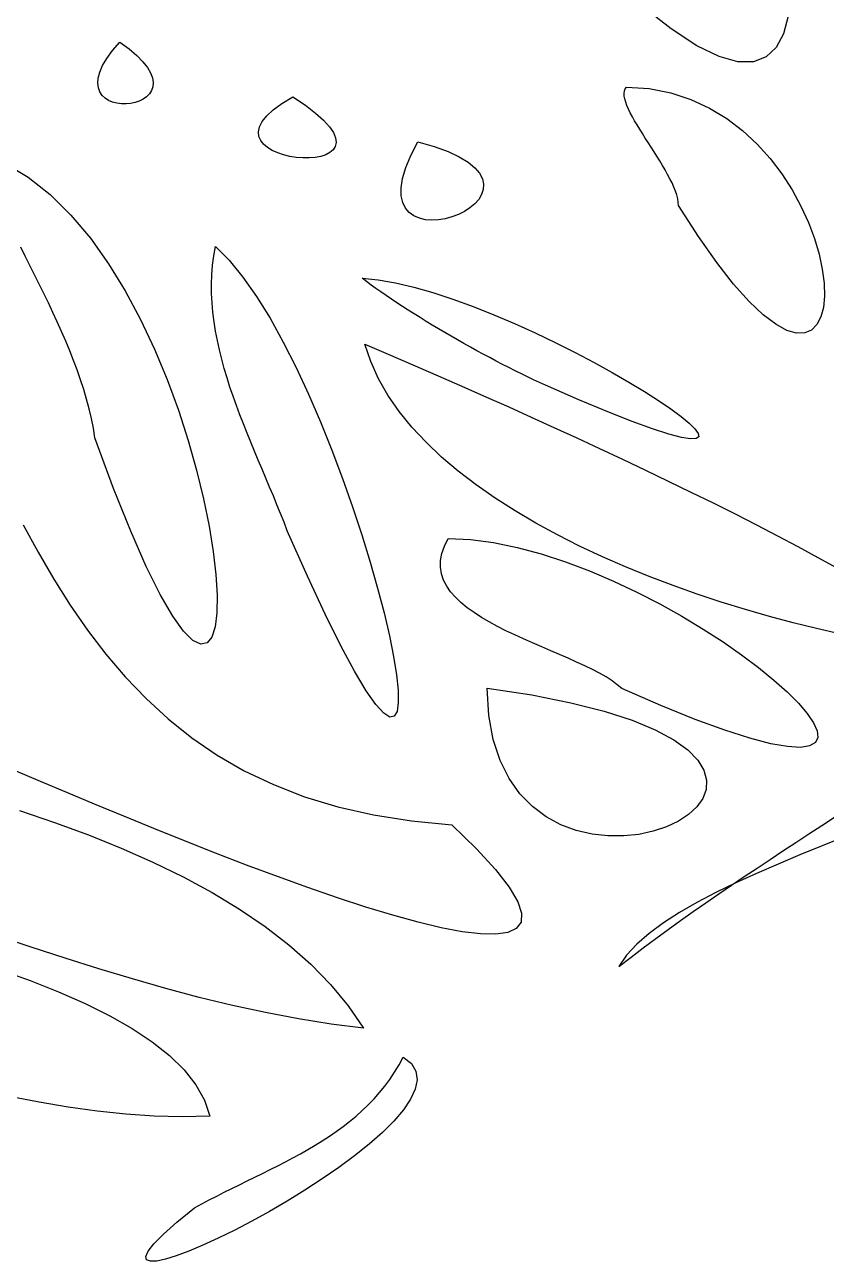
# Model space of a CAD drawing. Extents: x 2.9 to 46.8, y 120.5 to 170.8.
# Drawn here: x 20.06 to 24.23, y 131.08 to 137.52 of the extents above; entities that cross this region are included whole.
import ezdxf

# ---------------------------------------------------------------- set-up
doc = ezdxf.new("R2010")
doc.units = 0
doc.layers.get('0').update_dxf_attribs({"linetype": 'CONTINUOUS'})

msp = doc.modelspace()

# ---------------------------------------------------------------- linework, layer by layer
at = {"color": 7}
for p, q in [((23.4253, 137.495), (23.2718, 137.6154)), ((24.0347, 137.5614), (24.0094, 137.4698)), ((23.5593, 137.4073), (23.4253, 137.495)), ((24.0094, 137.4698), (23.9716, 137.3984)), ((20.4906, 137.3411), (20.52, 137.382)), ((20.52, 137.382), (20.5578, 137.4264)), ((20.5578, 137.4264), (20.6068, 137.3904)), ((20.6068, 137.3904), (20.6467, 137.3563)), ((23.6748, 137.3508), (23.5593, 137.4073)), ((23.9716, 137.3984), (23.9202, 137.349)), ((20.4541, 137.2698), (20.4688, 137.3037)), ((20.4688, 137.3037), (20.4906, 137.3411)), ((20.6467, 137.3563), (20.6782, 137.3241)), ((20.6782, 137.3241), (20.7019, 137.2938)), ((23.7728, 137.3234), (23.6748, 137.3508)), ((23.8543, 137.3234), (23.7728, 137.3234)), ((23.9202, 137.349), (23.8543, 137.3234)), ((20.446, 137.2391), (20.4541, 137.2698)), ((20.7019, 137.2938), (20.7182, 137.2655)), ((20.7182, 137.2655), (20.728, 137.2393)), ((20.4437, 137.2117), (20.446, 137.2391)), ((20.4468, 137.1876), (20.4437, 137.2117)), ((20.4546, 137.1666), (20.4468, 137.1876)), ((20.7298, 137.1934), (20.7232, 137.1737)), ((20.728, 137.2393), (20.7316, 137.2153)), ((20.7316, 137.2153), (20.7298, 137.1934)), ((23.1829, 137.1716), (23.1869, 137.1826)), ((23.1869, 137.1826), (23.1933, 137.1921)), ((23.1933, 137.1921), (23.312, 137.1839)), ((23.312, 137.1839), (23.4235, 137.162)), ((20.4665, 137.1488), (20.4546, 137.1666)), ((20.4819, 137.134), (20.4665, 137.1488)), ((20.5002, 137.1222), (20.4819, 137.134)), ((20.5209, 137.1134), (20.5002, 137.1222)), ((20.5432, 137.1074), (20.5209, 137.1134)), ((20.6379, 137.1112), (20.6147, 137.1062)), ((20.6599, 137.1187), (20.6379, 137.1112)), ((20.68, 137.1288), (20.6599, 137.1187)), ((20.6977, 137.1414), (20.68, 137.1288)), ((20.7123, 137.1564), (20.6977, 137.1414)), ((20.7232, 137.1737), (20.7123, 137.1564)), ((21.4015, 137.1072), (21.4583, 137.142)), ((21.4583, 137.142), (21.5238, 137.0975)), ((23.1814, 137.1591), (23.1829, 137.1716)), ((23.1821, 137.1452), (23.1814, 137.1591)), ((23.1848, 137.13), (23.1821, 137.1452)), ((23.1895, 137.1136), (23.1848, 137.13)), ((23.1959, 137.0961), (23.1895, 137.1136)), ((23.4235, 137.162), (23.5278, 137.1279)), ((23.5278, 137.1279), (23.6248, 137.0829)), ((20.5667, 137.1042), (20.5432, 137.1074)), ((20.5907, 137.1039), (20.5667, 137.1042)), ((20.6147, 137.1062), (20.5907, 137.1039)), ((21.323, 137.0426), (21.3567, 137.074)), ((21.3567, 137.074), (21.4015, 137.1072)), ((21.5238, 137.0975), (21.5768, 137.0566)), ((21.5768, 137.0566), (21.6181, 137.0193)), ((23.2039, 137.0775), (23.1959, 137.0961)), ((23.2133, 137.058), (23.2039, 137.0775)), ((23.224, 137.0377), (23.2133, 137.058)), ((23.6248, 137.0829), (23.7147, 137.0282)), ((21.2799, 136.9594), (21.2854, 136.9852)), ((21.2854, 136.9852), (21.2995, 137.0129)), ((21.2995, 137.0129), (21.323, 137.0426)), ((21.6181, 137.0193), (21.6486, 136.9854)), ((21.6486, 136.9854), (21.6691, 136.9549)), ((23.2358, 137.0166), (23.224, 137.0377)), ((23.2486, 136.9949), (23.2358, 137.0166)), ((23.2622, 136.9725), (23.2486, 136.9949)), ((23.7147, 137.0282), (23.7972, 136.9653)), ((21.2821, 136.9356), (21.2799, 136.9594)), ((21.2912, 136.9139), (21.2821, 136.9356)), ((21.6691, 136.9549), (21.6804, 136.9278)), ((21.6804, 136.9278), (21.6834, 136.9039)), ((23.2764, 136.9497), (23.2622, 136.9725)), ((23.2911, 136.9266), (23.2764, 136.9497)), ((23.3062, 136.9031), (23.2911, 136.9266)), ((23.7972, 136.9653), (23.8725, 136.8954)), ((21.3063, 136.8944), (21.2912, 136.9139)), ((21.3266, 136.877), (21.3063, 136.8944)), ((21.3512, 136.862), (21.3266, 136.877)), ((21.3794, 136.8492), (21.3512, 136.862)), ((21.668, 136.8658), (21.6512, 136.8514)), ((21.679, 136.8833), (21.668, 136.8658)), ((21.6834, 136.9039), (21.679, 136.8833)), ((22.0718, 136.8363), (22.1086, 136.9077)), ((22.1086, 136.9077), (22.1938, 136.8828)), ((22.1938, 136.8828), (22.2652, 136.8565)), ((22.2652, 136.8565), (22.3236, 136.829)), ((23.3214, 136.8794), (23.3062, 136.9031)), ((23.3366, 136.8555), (23.3214, 136.8794)), ((23.3517, 136.8317), (23.3366, 136.8555)), ((23.8725, 136.8954), (23.9405, 136.8198)), ((19.9596, 136.7968), (20.0814, 136.7237)), ((21.4102, 136.8389), (21.3794, 136.8492)), ((21.4428, 136.8311), (21.4102, 136.8389)), ((21.4764, 136.8258), (21.4428, 136.8311)), ((21.5101, 136.8232), (21.4764, 136.8258)), ((21.5431, 136.8232), (21.5101, 136.8232)), ((21.5746, 136.826), (21.5431, 136.8232)), ((21.6037, 136.8315), (21.5746, 136.826)), ((21.6295, 136.84), (21.6037, 136.8315)), ((21.6512, 136.8514), (21.6295, 136.84)), ((22.0456, 136.7728), (22.0718, 136.8363)), ((22.3236, 136.829), (22.3699, 136.8008)), ((22.3699, 136.8008), (22.4049, 136.772)), ((23.3664, 136.8079), (23.3517, 136.8317)), ((23.3808, 136.7842), (23.3664, 136.8079)), ((23.9405, 136.8198), (24.0013, 136.7399)), ((22.0291, 136.7168), (22.0456, 136.7728)), ((22.4049, 136.772), (22.4295, 136.7432)), ((22.4295, 136.7432), (22.4444, 136.7144)), ((23.3945, 136.7608), (23.3808, 136.7842)), ((23.4074, 136.7377), (23.3945, 136.7608)), ((23.4194, 136.7151), (23.4074, 136.7377)), ((24.0013, 136.7399), (24.0547, 136.6571)), ((20.0814, 136.7237), (20.1963, 136.6327)), ((22.0215, 136.668), (22.0291, 136.7168)), ((22.0221, 136.6261), (22.0215, 136.668)), ((22.4444, 136.7144), (22.4506, 136.6862)), ((22.4506, 136.6862), (22.4489, 136.6587)), ((23.4302, 136.693), (23.4194, 136.7151)), ((23.4399, 136.6714), (23.4302, 136.693)), ((23.4481, 136.6506), (23.4399, 136.6714)), ((20.1963, 136.6327), (20.3043, 136.5258)), ((22.0298, 136.5908), (22.0221, 136.6261)), ((22.425, 136.6076), (22.4045, 136.5845)), ((22.44, 136.6324), (22.425, 136.6076)), ((22.4489, 136.6587), (22.44, 136.6324)), ((23.4548, 136.6305), (23.4481, 136.6506)), ((23.4597, 136.6113), (23.4548, 136.6305)), ((23.4628, 136.5931), (23.4597, 136.6113)), ((24.0547, 136.6571), (24.1008, 136.5726)), ((22.0439, 136.5618), (22.0298, 136.5908)), ((22.0635, 136.5387), (22.0439, 136.5618)), ((22.0879, 136.5212), (22.0635, 136.5387)), ((22.3507, 136.5448), (22.3191, 136.529)), ((22.3795, 136.5634), (22.3507, 136.5448)), ((22.4045, 136.5845), (22.3795, 136.5634)), ((23.4638, 136.576), (23.4628, 136.5931)), ((23.5671, 136.4152), (23.4638, 136.576)), ((24.1008, 136.5726), (24.1395, 136.4877)), ((20.3043, 136.5258), (20.4054, 136.4051)), ((22.1161, 136.509), (22.0879, 136.5212)), ((22.1473, 136.5017), (22.1161, 136.509)), ((22.1807, 136.4992), (22.1473, 136.5017)), ((22.2154, 136.5009), (22.1807, 136.4992)), ((22.2506, 136.5067), (22.2154, 136.5009)), ((22.2854, 136.5161), (22.2506, 136.5067)), ((22.3191, 136.529), (22.2854, 136.5161)), ((24.1395, 136.4877), (24.1709, 136.4038)), ((20.4054, 136.4051), (20.4995, 136.2729)), ((23.6627, 136.2792), (23.5671, 136.4152)), ((24.1709, 136.4038), (24.195, 136.3223)), ((20.0666, 136.3113), (20.0428, 136.3588)), ((21.0469, 136.3137), (21.0554, 136.3627)), ((21.0554, 136.3627), (21.1271, 136.2909)), ((20.0906, 136.2634), (20.0666, 136.3113)), ((21.0409, 136.2648), (21.0469, 136.3137)), ((21.1271, 136.2909), (21.1987, 136.2035)), ((23.7507, 136.1668), (23.6627, 136.2792)), ((24.195, 136.3223), (24.2116, 136.2444)), ((20.1148, 136.2152), (20.0906, 136.2634)), ((20.139, 136.1667), (20.1148, 136.2152)), ((20.4995, 136.2729), (20.5865, 136.1311)), ((21.0354, 136.1668), (21.0371, 136.2158)), ((21.0371, 136.2158), (21.0409, 136.2648)), ((24.2116, 136.2444), (24.2209, 136.1715)), ((20.163, 136.1179), (20.139, 136.1667)), ((21.0359, 136.1178), (21.0354, 136.1668)), ((21.1987, 136.2035), (21.2696, 136.1022)), ((21.819, 136.1968), (21.902, 136.1888)), ((21.8417, 136.1795), (21.819, 136.1968)), ((21.8656, 136.1619), (21.8417, 136.1795)), ((21.8905, 136.144), (21.8656, 136.1619)), ((21.902, 136.1888), (21.9916, 136.1733)), ((21.9916, 136.1733), (22.0869, 136.1509)), ((22.0869, 136.1509), (22.1868, 136.1224)), ((23.8312, 136.0767), (23.7507, 136.1668)), ((24.2209, 136.1715), (24.2228, 136.1048)), ((20.1869, 136.0688), (20.163, 136.1179)), ((20.5865, 136.1311), (20.6665, 135.9819)), ((21.0383, 136.0689), (21.0359, 136.1178)), ((21.2696, 136.1022), (21.3396, 135.9888)), ((21.9163, 136.1258), (21.8905, 136.144)), ((21.9431, 136.1072), (21.9163, 136.1258)), ((21.9707, 136.0885), (21.9431, 136.1072)), ((21.9991, 136.0696), (21.9707, 136.0885)), ((22.1868, 136.1224), (22.2902, 136.0884)), ((22.2902, 136.0884), (22.3961, 136.0497)), ((24.2228, 136.1048), (24.2172, 136.0458)), ((20.2103, 136.0195), (20.1869, 136.0688)), ((20.2333, 135.97), (20.2103, 136.0195)), ((21.0426, 136.02), (21.0383, 136.0689)), ((21.0487, 135.9711), (21.0426, 136.02)), ((22.0283, 136.0505), (21.9991, 136.0696)), ((22.0581, 136.0312), (22.0283, 136.0505)), ((22.0886, 136.0119), (22.0581, 136.0312)), ((22.3961, 136.0497), (22.5034, 136.007)), ((23.9041, 136.0074), (23.8312, 136.0767)), ((24.2172, 136.0458), (24.2042, 135.9958)), ((20.2557, 135.9202), (20.2333, 135.97)), ((20.6665, 135.9819), (20.7393, 135.8274)), ((21.0564, 135.9223), (21.0487, 135.9711)), ((21.3396, 135.9888), (21.4082, 135.8652)), ((22.1196, 135.9925), (22.0886, 136.0119)), ((22.1512, 135.973), (22.1196, 135.9925)), ((22.1832, 135.9536), (22.1512, 135.973)), ((22.2156, 135.9342), (22.1832, 135.9536)), ((22.5034, 136.007), (22.6111, 135.9611)), ((22.6111, 135.9611), (22.7181, 135.9125)), ((23.9695, 135.9576), (23.9041, 136.0074)), ((24.0274, 135.9261), (23.9695, 135.9576)), ((24.1838, 135.956), (24.1559, 135.9278)), ((24.2042, 135.9958), (24.1838, 135.956)), ((20.2774, 135.8703), (20.2557, 135.9202)), ((21.0656, 135.8736), (21.0564, 135.9223)), ((22.2483, 135.9148), (22.2156, 135.9342)), ((22.2814, 135.8956), (22.2483, 135.9148)), ((22.3146, 135.8765), (22.2814, 135.8956)), ((22.7181, 135.9125), (22.8233, 135.8621)), ((24.0777, 135.9116), (24.0274, 135.9261)), ((24.1206, 135.9126), (24.0777, 135.9116)), ((24.1559, 135.9278), (24.1206, 135.9126)), ((20.2982, 135.8203), (20.2774, 135.8703)), ((20.7393, 135.8274), (20.8049, 135.6698)), ((21.0763, 135.8249), (21.0656, 135.8736)), ((21.0883, 135.7763), (21.0763, 135.8249)), ((21.4082, 135.8652), (21.475, 135.733)), ((21.8321, 135.8546), (21.9292, 135.8132)), ((21.863, 135.7634), (21.8321, 135.8546)), ((22.348, 135.8575), (22.3146, 135.8765)), ((22.3816, 135.8388), (22.348, 135.8575)), ((22.4152, 135.8203), (22.3816, 135.8388)), ((22.8233, 135.8621), (22.9258, 135.8105)), ((20.3181, 135.7701), (20.2982, 135.8203)), ((20.337, 135.7199), (20.3181, 135.7701)), ((21.1016, 135.7278), (21.0883, 135.7763)), ((21.9035, 135.6745), (21.863, 135.7634)), ((21.9292, 135.8132), (22.0302, 135.7698)), ((22.0302, 135.7698), (22.1348, 135.7245)), ((22.4488, 135.802), (22.4152, 135.8203)), ((22.4823, 135.784), (22.4488, 135.802)), ((22.5157, 135.7664), (22.4823, 135.784)), ((22.549, 135.7491), (22.5157, 135.7664)), ((22.9258, 135.8105), (23.0245, 135.7586)), ((20.3546, 135.6695), (20.337, 135.7199)), ((21.116, 135.6794), (21.1016, 135.7278)), ((21.475, 135.733), (21.5396, 135.5942)), ((22.1348, 135.7245), (22.2426, 135.6775)), ((22.582, 135.7322), (22.549, 135.7491)), ((22.6147, 135.7158), (22.582, 135.7322)), ((22.6471, 135.6998), (22.6147, 135.7158)), ((22.6791, 135.6843), (22.6471, 135.6998)), ((23.0245, 135.7586), (23.1183, 135.7069)), ((23.1183, 135.7069), (23.2061, 135.6562)), ((20.371, 135.6192), (20.3546, 135.6695)), ((20.8049, 135.6698), (20.8632, 135.5111)), ((21.1314, 135.6312), (21.116, 135.6794)), ((21.1477, 135.583), (21.1314, 135.6312)), ((21.9531, 135.5881), (21.9035, 135.6745)), ((22.2426, 135.6775), (22.3531, 135.629)), ((22.7106, 135.6694), (22.6791, 135.6843)), ((22.7416, 135.655), (22.7106, 135.6694)), ((22.772, 135.6412), (22.7416, 135.655)), ((22.946, 135.5653), (22.772, 135.6412)), ((23.2061, 135.6562), (23.2869, 135.6072)), ((20.3859, 135.5688), (20.371, 135.6192)), ((20.3992, 135.5184), (20.3859, 135.5688)), ((21.1648, 135.535), (21.1477, 135.583)), ((21.5396, 135.5942), (21.6018, 135.4504)), ((22.0111, 135.5041), (21.9531, 135.5881)), ((22.3531, 135.629), (22.4661, 135.5789)), ((22.4661, 135.5789), (22.5811, 135.5275)), ((23.2869, 135.6072), (23.3597, 135.5607)), ((20.4109, 135.468), (20.3992, 135.5184)), ((20.8632, 135.5111), (20.9143, 135.3534)), ((21.1826, 135.4871), (21.1648, 135.535)), ((22.0773, 135.4226), (22.0111, 135.5041)), ((22.5811, 135.5275), (22.6978, 135.475)), ((23.0962, 135.5027), (22.946, 135.5653)), ((23.2236, 135.4525), (23.0962, 135.5027)), ((23.3597, 135.5607), (23.4235, 135.5173)), ((23.4235, 135.5173), (23.477, 135.4778)), ((20.4208, 135.4177), (20.4109, 135.468)), ((21.201, 135.4394), (21.1826, 135.4871)), ((21.2199, 135.3919), (21.201, 135.4394)), ((21.6018, 135.4504), (21.661, 135.3035)), ((22.6978, 135.475), (22.8157, 135.4214)), ((23.3293, 135.414), (23.2236, 135.4525)), ((23.477, 135.4778), (23.5194, 135.4428)), ((23.5194, 135.4428), (23.5495, 135.4132)), ((20.4288, 135.3675), (20.4208, 135.4177)), ((21.2391, 135.3445), (21.2199, 135.3919)), ((22.1509, 135.3435), (22.0773, 135.4226)), ((22.8157, 135.4214), (22.9344, 135.3668)), ((23.4143, 135.3866), (23.3293, 135.414)), ((23.4797, 135.3694), (23.4143, 135.3866)), ((23.5495, 135.4132), (23.5664, 135.3896)), ((23.5664, 135.3896), (23.5689, 135.3727)), ((20.5262, 135.1038), (20.4288, 135.3675)), ((20.9143, 135.3534), (20.958, 135.199)), ((21.2587, 135.2973), (21.2391, 135.3445)), ((22.2315, 135.267), (22.1509, 135.3435)), ((22.9344, 135.3668), (23.0537, 135.3115)), ((23.0537, 135.3115), (23.1731, 135.2555)), ((23.5266, 135.3619), (23.4797, 135.3694)), ((23.556, 135.3632), (23.5266, 135.3619)), ((23.5689, 135.3727), (23.556, 135.3632)), ((21.2784, 135.2503), (21.2587, 135.2973)), ((21.2982, 135.2035), (21.2784, 135.2503)), ((21.661, 135.3035), (21.7168, 135.1552)), ((22.3187, 135.193), (22.2315, 135.267)), ((23.1731, 135.2555), (23.2921, 135.199)), ((20.958, 135.199), (20.9943, 135.0497)), ((21.3179, 135.157), (21.2982, 135.2035)), ((22.4118, 135.1216), (22.3187, 135.193)), ((23.2921, 135.199), (23.4105, 135.1422)), ((21.3375, 135.1106), (21.3179, 135.157)), ((21.7168, 135.1552), (21.769, 135.0073)), ((22.5105, 135.0528), (22.4118, 135.1216)), ((23.4105, 135.1422), (23.5279, 135.085)), ((20.6154, 134.8813), (20.5262, 135.1038)), ((21.3569, 135.0645), (21.3375, 135.1106)), ((21.3758, 135.0186), (21.3569, 135.0645)), ((22.6141, 134.9865), (22.5105, 135.0528)), ((23.5279, 135.085), (23.6438, 135.0278)), ((20.9943, 135.0497), (21.0231, 134.9079)), ((21.3944, 134.973), (21.3758, 135.0186)), ((21.769, 135.0073), (21.817, 134.8616)), ((23.6438, 135.0278), (23.7578, 134.9706)), ((21.4123, 134.9276), (21.3944, 134.973)), ((21.4296, 134.8825), (21.4123, 134.9276)), ((22.7222, 134.9229), (22.6141, 134.9865)), ((23.7578, 134.9706), (23.8697, 134.9136)), ((20.0566, 134.9149), (20.1344, 134.7716)), ((20.6963, 134.6978), (20.6154, 134.8813)), ((21.0231, 134.9079), (21.0444, 134.7756)), ((21.5338, 134.6477), (21.4296, 134.8825)), ((21.817, 134.8616), (21.8606, 134.7199)), ((22.8342, 134.862), (22.7222, 134.9229)), ((22.9497, 134.8038), (22.8342, 134.862)), ((23.8697, 134.9136), (23.9789, 134.8569)), ((22.2332, 134.7652), (22.2464, 134.8035)), ((22.2464, 134.8035), (22.2665, 134.8436)), ((22.2665, 134.8436), (22.3825, 134.8377)), ((22.3825, 134.8377), (22.5024, 134.8217)), ((22.5024, 134.8217), (22.6251, 134.7964)), ((22.6251, 134.7964), (22.7498, 134.7628)), ((23.0681, 134.7482), (22.9497, 134.8038)), ((23.9789, 134.8569), (24.0852, 134.8006)), ((24.0852, 134.8006), (24.1881, 134.7448)), ((20.1344, 134.7716), (20.2156, 134.6321)), ((21.0444, 134.7756), (21.0582, 134.6549)), ((22.2265, 134.7284), (22.2332, 134.7652)), ((22.7498, 134.7628), (22.8754, 134.7219)), ((23.189, 134.6954), (23.0681, 134.7482)), ((24.1881, 134.7448), (24.2873, 134.6898)), ((20.769, 134.5513), (20.6963, 134.6978)), ((21.8606, 134.7199), (21.8992, 134.5839)), ((22.2261, 134.6931), (22.2265, 134.7284)), ((22.2315, 134.6593), (22.2261, 134.6931)), ((22.8754, 134.7219), (23.0009, 134.6744)), ((23.0009, 134.6744), (23.1253, 134.6214)), ((23.3117, 134.6454), (23.189, 134.6954)), ((20.2156, 134.6321), (20.3007, 134.4969)), ((21.0582, 134.6549), (21.0644, 134.5479)), ((21.6266, 134.4489), (21.5338, 134.6477)), ((22.2424, 134.6269), (22.2315, 134.6593)), ((22.2583, 134.5958), (22.2424, 134.6269)), ((23.1253, 134.6214), (23.2475, 134.5637)), ((23.4359, 134.5981), (23.3117, 134.6454)), ((20.8336, 134.4397), (20.769, 134.5513)), ((21.0644, 134.5479), (21.0629, 134.4567)), ((21.8992, 134.5839), (21.9326, 134.4555)), ((22.2788, 134.5659), (22.2583, 134.5958)), ((22.3037, 134.5373), (22.2788, 134.5659)), ((22.3325, 134.5097), (22.3037, 134.5373)), ((23.2475, 134.5637), (23.3667, 134.5023)), ((23.561, 134.5537), (23.4359, 134.5981)), ((23.6865, 134.5121), (23.561, 134.5537)), ((20.3007, 134.4969), (20.3905, 134.3666)), ((22.3649, 134.4831), (22.3325, 134.5097)), ((22.4004, 134.4575), (22.3649, 134.4831)), ((23.3667, 134.5023), (23.4817, 134.4381)), ((23.8118, 134.4733), (23.6865, 134.5121)), ((23.9366, 134.4375), (23.8118, 134.4733)), ((20.8902, 134.3608), (20.8336, 134.4397)), ((21.0629, 134.4567), (21.0537, 134.3836)), ((21.7081, 134.2844), (21.6266, 134.4489)), ((21.9326, 134.4555), (21.9603, 134.3364)), ((22.4386, 134.4328), (22.4004, 134.4575)), ((22.4793, 134.409), (22.4386, 134.4328)), ((22.522, 134.3858), (22.4793, 134.409)), ((23.4817, 134.4381), (23.5916, 134.3719)), ((24.0602, 134.4045), (23.9366, 134.4375)), ((20.3905, 134.3666), (20.4857, 134.2417)), ((20.9387, 134.3126), (20.8902, 134.3608)), ((21.0537, 134.3836), (21.0367, 134.3304)), ((22.5663, 134.3634), (22.522, 134.3858)), ((22.6119, 134.3416), (22.5663, 134.3634)), ((23.5916, 134.3719), (23.6954, 134.3048)), ((24.1821, 134.3745), (24.0602, 134.4045)), ((24.3019, 134.3474), (24.1821, 134.3745)), ((20.9793, 134.2928), (20.9387, 134.3126)), ((21.0119, 134.2995), (20.9793, 134.2928)), ((21.0367, 134.3304), (21.0119, 134.2995)), ((21.779, 134.1524), (21.7081, 134.2844)), ((21.9603, 134.3364), (21.9819, 134.2285)), ((22.6584, 134.3203), (22.6119, 134.3416)), ((22.7053, 134.2995), (22.6584, 134.3203)), ((22.7524, 134.2791), (22.7053, 134.2995)), ((23.6954, 134.3048), (23.7921, 134.2376)), ((20.4857, 134.2417), (20.5869, 134.1227)), ((21.9819, 134.2285), (21.9971, 134.1334)), ((22.7992, 134.2591), (22.7524, 134.2791)), ((22.8454, 134.2393), (22.7992, 134.2591)), ((22.8905, 134.2197), (22.8454, 134.2393)), ((22.9342, 134.2003), (22.8905, 134.2197)), ((23.7921, 134.2376), (23.8806, 134.1713)), ((21.8394, 134.0512), (21.779, 134.1524)), ((22.9762, 134.1809), (22.9342, 134.2003)), ((23.016, 134.1615), (22.9762, 134.1809)), ((23.0532, 134.142), (23.016, 134.1615)), ((23.8806, 134.1713), (23.96, 134.1067)), ((20.5869, 134.1227), (20.6947, 134.0102)), ((21.9971, 134.1334), (22.0054, 134.0531)), ((23.0875, 134.1224), (23.0532, 134.142)), ((23.1185, 134.1025), (23.0875, 134.1224)), ((23.1458, 134.0823), (23.1185, 134.1025)), ((23.96, 134.1067), (24.0292, 134.0449)), ((21.8899, 133.9789), (21.8394, 134.0512)), ((22.0054, 134.0531), (22.0066, 133.9891)), ((22.4693, 134.0642), (22.7019, 134.0289)), ((22.4776, 133.9228), (22.4693, 134.0642)), ((22.7019, 134.0289), (22.9041, 133.9888)), ((23.169, 134.0618), (23.1458, 134.0823)), ((23.3723, 133.9735), (23.169, 134.0618)), ((24.0292, 134.0449), (24.0873, 133.9866)), ((20.6947, 134.0102), (20.8098, 133.9046)), ((21.9308, 133.9338), (21.8899, 133.9789)), ((22.0066, 133.9891), (22, 133.9435)), ((22.9041, 133.9888), (23.0773, 133.9447)), ((23.5503, 133.9016), (23.3723, 133.9735)), ((24.0873, 133.9866), (24.1333, 133.9328)), ((20.8098, 133.9046), (20.9329, 133.8065)), ((21.9626, 133.914), (21.9308, 133.9338)), ((21.9855, 133.9178), (21.9626, 133.914)), ((22, 133.9435), (21.9855, 133.9178)), ((22.5002, 133.7979), (22.4776, 133.9228)), ((23.0773, 133.9447), (23.2231, 133.8974)), ((23.2231, 133.8974), (23.3431, 133.8476)), ((23.7042, 133.8452), (23.5503, 133.9016)), ((24.1333, 133.9328), (24.1661, 133.8845)), ((23.3431, 133.8476), (23.4389, 133.796)), ((23.8349, 133.8033), (23.7042, 133.8452)), ((24.1661, 133.8845), (24.1848, 133.8425)), ((24.1848, 133.8425), (24.1883, 133.8078)), ((20.9329, 133.8065), (21.0647, 133.7165)), ((22.5358, 133.6887), (22.5002, 133.7979)), ((23.4389, 133.796), (23.5119, 133.7433)), ((23.9434, 133.7752), (23.8349, 133.8033)), ((24.0307, 133.7599), (23.9434, 133.7752)), ((24.1757, 133.7812), (24.1458, 133.7638)), ((24.1883, 133.8078), (24.1757, 133.7812)), ((21.0647, 133.7165), (21.2059, 133.6349)), ((23.5119, 133.7433), (23.5638, 133.6904)), ((24.0979, 133.7563), (24.0307, 133.7599)), ((24.1458, 133.7638), (24.0979, 133.7563)), ((22.5826, 133.5946), (22.5358, 133.6887)), ((23.5638, 133.6904), (23.596, 133.6378)), ((23.596, 133.6378), (23.6101, 133.5863)), ((20.1463, 133.5785), (20.0195, 133.6325)), ((20.2827, 133.5209), (20.1463, 133.5785)), ((21.2059, 133.6349), (21.357, 133.5624)), ((22.6392, 133.5148), (22.5826, 133.5946)), ((23.6101, 133.5863), (23.6077, 133.5368)), ((20.4274, 133.4603), (20.2827, 133.5209)), ((21.357, 133.5624), (21.5188, 133.4995)), ((22.704, 133.4486), (22.6392, 133.5148)), ((23.6077, 133.5368), (23.5903, 133.4898)), ((20.5786, 133.3977), (20.4274, 133.4603)), ((21.5188, 133.4995), (21.6919, 133.4466)), ((21.6919, 133.4466), (21.877, 133.4044)), ((22.7755, 133.3952), (22.704, 133.4486)), ((23.5595, 133.4461), (23.5167, 133.4066)), ((23.5903, 133.4898), (23.5595, 133.4461)), ((20.037, 133.4271), (20.2185, 133.366)), ((20.7348, 133.3339), (20.5786, 133.3977)), ((21.877, 133.4044), (22.0747, 133.3733)), ((22.8521, 133.3539), (22.7755, 133.3952)), ((23.5167, 133.4066), (23.4637, 133.3718)), ((24.2087, 133.3496), (24.2758, 133.3937)), ((20.2185, 133.366), (20.395, 133.3011)), ((20.8945, 133.2697), (20.7348, 133.3339)), ((22.0747, 133.3733), (22.2858, 133.3539)), ((22.2858, 133.3539), (22.4137, 133.2282)), ((22.9323, 133.324), (22.8521, 133.3539)), ((23.0145, 133.3047), (22.9323, 133.324)), ((23.3326, 133.3195), (23.2578, 133.3035)), ((23.4018, 133.3425), (23.3326, 133.3195)), ((23.4637, 133.3718), (23.4018, 133.3425)), ((24.1415, 133.3055), (24.2087, 133.3496)), ((20.395, 133.3011), (20.566, 133.2323)), ((21.0561, 133.2061), (20.8945, 133.2697)), ((23.0972, 133.2954), (23.0145, 133.3047)), ((23.1788, 133.2952), (23.0972, 133.2954)), ((23.2578, 133.3035), (23.1788, 133.2952)), ((24.0071, 133.2172), (24.0743, 133.2614)), ((24.0743, 133.2614), (24.1415, 133.3055)), ((24.3272, 133.29), (24.2114, 133.2439)), ((20.566, 133.2323), (20.7307, 133.1594)), ((21.2181, 133.1438), (21.0561, 133.2061)), ((22.4137, 133.2282), (22.5123, 133.1201)), ((23.9399, 133.1729), (24.0071, 133.2172)), ((24.0958, 133.197), (23.9815, 133.1493)), ((24.2114, 133.2439), (24.0958, 133.197)), ((20.7307, 133.1594), (20.8885, 133.0823)), ((21.3788, 133.0837), (21.2181, 133.1438)), ((23.806, 133.0838), (23.8729, 133.1284)), ((23.9815, 133.1493), (23.8696, 133.1007)), ((23.8729, 133.1284), (23.9399, 133.1729)), ((20.8885, 133.0823), (21.0387, 133.0009)), ((21.5368, 133.0267), (21.3788, 133.0837)), ((22.5123, 133.1201), (22.5832, 133.0287)), ((23.7394, 133.0389), (23.806, 133.0838)), ((23.8696, 133.1007), (23.7613, 133.0512)), ((21.0387, 133.0009), (21.1809, 132.9149)), ((21.6904, 132.9737), (21.5368, 133.0267)), ((22.5832, 133.0287), (22.6279, 132.9532)), ((23.6576, 133.0008), (23.5596, 132.9493)), ((23.6067, 132.9481), (23.6729, 132.9937)), ((23.7613, 133.0512), (23.6576, 133.0008)), ((23.6729, 132.9937), (23.7394, 133.0389)), ((21.8381, 132.9254), (21.6904, 132.9737)), ((22.6279, 132.9532), (22.648, 132.8927)), ((23.5596, 132.9493), (23.4684, 132.8967)), ((23.5408, 132.9022), (23.6067, 132.9481)), ((21.1809, 132.9149), (21.3142, 132.8243)), ((21.9784, 132.8827), (21.8381, 132.9254)), ((22.1096, 132.8465), (21.9784, 132.8827)), ((22.648, 132.8927), (22.645, 132.8463)), ((23.4684, 132.8967), (23.3852, 132.843)), ((23.4752, 132.8559), (23.5408, 132.9022)), ((21.3142, 132.8243), (21.4381, 132.7288)), ((22.2303, 132.8177), (22.1096, 132.8465)), ((22.3389, 132.797), (22.2303, 132.8177)), ((22.6205, 132.8133), (22.5761, 132.7927)), ((22.645, 132.8463), (22.6205, 132.8133)), ((23.3852, 132.843), (23.3111, 132.7881)), ((23.3453, 132.7617), (23.41, 132.8091)), ((23.41, 132.8091), (23.4752, 132.8559)), ((20.0972, 132.7168), (19.9201, 132.7761)), ((22.4337, 132.7854), (22.3389, 132.797)), ((22.5133, 132.7837), (22.4337, 132.7854)), ((22.5761, 132.7927), (22.5133, 132.7837)), ((23.3111, 132.7881), (23.247, 132.7321)), ((23.281, 132.7138), (23.3453, 132.7617)), ((20.2737, 132.6592), (20.0972, 132.7168)), ((21.4381, 132.7288), (21.5519, 132.6283)), ((23.1943, 132.6747), (23.1539, 132.6161)), ((23.247, 132.7321), (23.1943, 132.6747)), ((23.2172, 132.6653), (23.281, 132.7138)), ((20.4494, 132.6038), (20.2737, 132.6592)), ((21.5519, 132.6283), (21.6549, 132.5227)), ((23.1539, 132.6161), (23.2172, 132.6653)), ((19.935, 132.5983), (20.0918, 132.5427)), ((20.0918, 132.5427), (20.2398, 132.4844)), ((20.6243, 132.551), (20.4494, 132.6038)), ((20.7984, 132.5014), (20.6243, 132.551)), ((20.2398, 132.4844), (20.3782, 132.4236)), ((20.9718, 132.4553), (20.7984, 132.5014)), ((21.6549, 132.5227), (21.7467, 132.4117)), ((20.3782, 132.4236), (20.506, 132.36)), ((21.1443, 132.4133), (20.9718, 132.4553)), ((20.506, 132.36), (20.6223, 132.2937)), ((21.3161, 132.3759), (21.1443, 132.4133)), ((21.487, 132.3434), (21.3161, 132.3759)), ((21.7467, 132.4117), (21.8264, 132.2953)), ((20.6223, 132.2937), (20.7262, 132.2247)), ((21.6571, 132.3164), (21.487, 132.3434)), ((21.8264, 132.2953), (21.6571, 132.3164)), ((20.7262, 132.2247), (20.8167, 132.1528)), ((20.8167, 132.1528), (20.8929, 132.0781)), ((21.9878, 132.0659), (22.0108, 132.1045)), ((22.0108, 132.1045), (22.0322, 132.1448)), ((22.0322, 132.1448), (22.0746, 132.1106)), ((22.0746, 132.1106), (22.0982, 132.0709)), ((20.8929, 132.0781), (20.9539, 132.0006)), ((21.9371, 131.9935), (21.9632, 132.0289)), ((21.9632, 132.0289), (21.9878, 132.0659)), ((22.0982, 132.0709), (22.1044, 132.0264)), ((20.9539, 132.0006), (20.9987, 131.9201)), ((21.9096, 131.9596), (21.9371, 131.9935)), ((22.0947, 131.9776), (22.0704, 131.9252)), ((22.1044, 132.0264), (22.0947, 131.9776)), ((20.1384, 131.9096), (19.9855, 131.9397)), ((20.2901, 131.8838), (20.1384, 131.9096)), ((20.9987, 131.9201), (21.0264, 131.8367)), ((21.8507, 131.8958), (21.8808, 131.927)), ((21.8808, 131.927), (21.9096, 131.9596)), ((22.0704, 131.9252), (22.0329, 131.8698)), ((20.4404, 131.8629), (20.2901, 131.8838)), ((20.5893, 131.8473), (20.4404, 131.8629)), ((20.7366, 131.8374), (20.5893, 131.8473)), ((20.8824, 131.8337), (20.7366, 131.8374)), ((21.0264, 131.8367), (20.8824, 131.8337)), ((21.7537, 131.8096), (21.7871, 131.8372)), ((21.7871, 131.8372), (21.8195, 131.8659)), ((21.8195, 131.8659), (21.8507, 131.8958)), ((22.0329, 131.8698), (21.9836, 131.8121)), ((21.6842, 131.7574), (21.7194, 131.783)), ((21.7194, 131.783), (21.7537, 131.8096)), ((21.9836, 131.8121), (21.9241, 131.7527)), ((21.574, 131.6857), (21.6114, 131.7088)), ((21.6114, 131.7088), (21.6482, 131.7327)), ((21.6482, 131.7327), (21.6842, 131.7574)), ((21.9241, 131.7527), (21.8556, 131.6922)), ((21.4975, 131.6415), (21.536, 131.6633)), ((21.536, 131.6633), (21.574, 131.6857)), ((21.8556, 131.6922), (21.7796, 131.6313)), ((21.34, 131.559), (21.3798, 131.579)), ((21.3798, 131.579), (21.4193, 131.5994)), ((21.4193, 131.5994), (21.4586, 131.6202)), ((21.4586, 131.6202), (21.4975, 131.6415)), ((21.7796, 131.6313), (21.6975, 131.5705)), ((21.2202, 131.5), (21.2601, 131.5195)), ((21.2601, 131.5195), (21.3001, 131.5391)), ((21.3001, 131.5391), (21.34, 131.559)), ((21.6975, 131.5705), (21.6108, 131.5105)), ((21.1012, 131.4413), (21.1407, 131.4609)), ((21.1407, 131.4609), (21.1804, 131.4805)), ((21.1804, 131.4805), (21.2202, 131.5)), ((21.5207, 131.4519), (21.4288, 131.3954)), ((21.6108, 131.5105), (21.5207, 131.4519)), ((20.9851, 131.3809), (21.0234, 131.4014)), ((21.0234, 131.4014), (21.0621, 131.4214)), ((21.0621, 131.4214), (21.1012, 131.4413)), ((21.4288, 131.3954), (21.3364, 131.3416)), ((20.8552, 131.2853), (20.9474, 131.3601)), ((20.9474, 131.3601), (20.9851, 131.3809)), ((21.3364, 131.3416), (21.245, 131.2911)), ((20.7851, 131.2232), (20.8552, 131.2853)), ((21.245, 131.2911), (21.1559, 131.2446)), ((20.7358, 131.1733), (20.7851, 131.2232)), ((21.0706, 131.2026), (20.9905, 131.1659)), ((21.1559, 131.2446), (21.0706, 131.2026)), ((20.6935, 131.1073), (20.7057, 131.1348)), ((20.7057, 131.1348), (20.7358, 131.1733)), ((20.917, 131.135), (20.8515, 131.1105)), ((20.9905, 131.1659), (20.917, 131.135)), ((20.6978, 131.09), (20.6935, 131.1073)), ((20.7172, 131.0823), (20.6978, 131.09)), ((20.7502, 131.0835), (20.7172, 131.0823)), ((20.7954, 131.0932), (20.7502, 131.0835)), ((20.8515, 131.1105), (20.7954, 131.0932))]:
    msp.add_line(p, q, dxfattribs=at)
for points in [[(20.5578, 137.4264), (20.5578, 137.4264)], [(23.1933, 137.1921), (23.1933, 137.1921)], [(21.4583, 137.142), (21.4583, 137.142)], [(22.1086, 136.9077), (22.1086, 136.9077)], [(21.0554, 136.3627), (21.0554, 136.3627)], [(21.819, 136.1968), (21.819, 136.1968)], [(21.8321, 135.8546), (21.8321, 135.8546)], [(22.2665, 134.8436), (22.2665, 134.8436)], [(22.4693, 134.0642), (22.4693, 134.0642)], [(22.0322, 132.1448), (22.0322, 132.1448)]]:
    msp.add_lwpolyline(points, dxfattribs=at)

doc.saveas('drawing.dxf')
